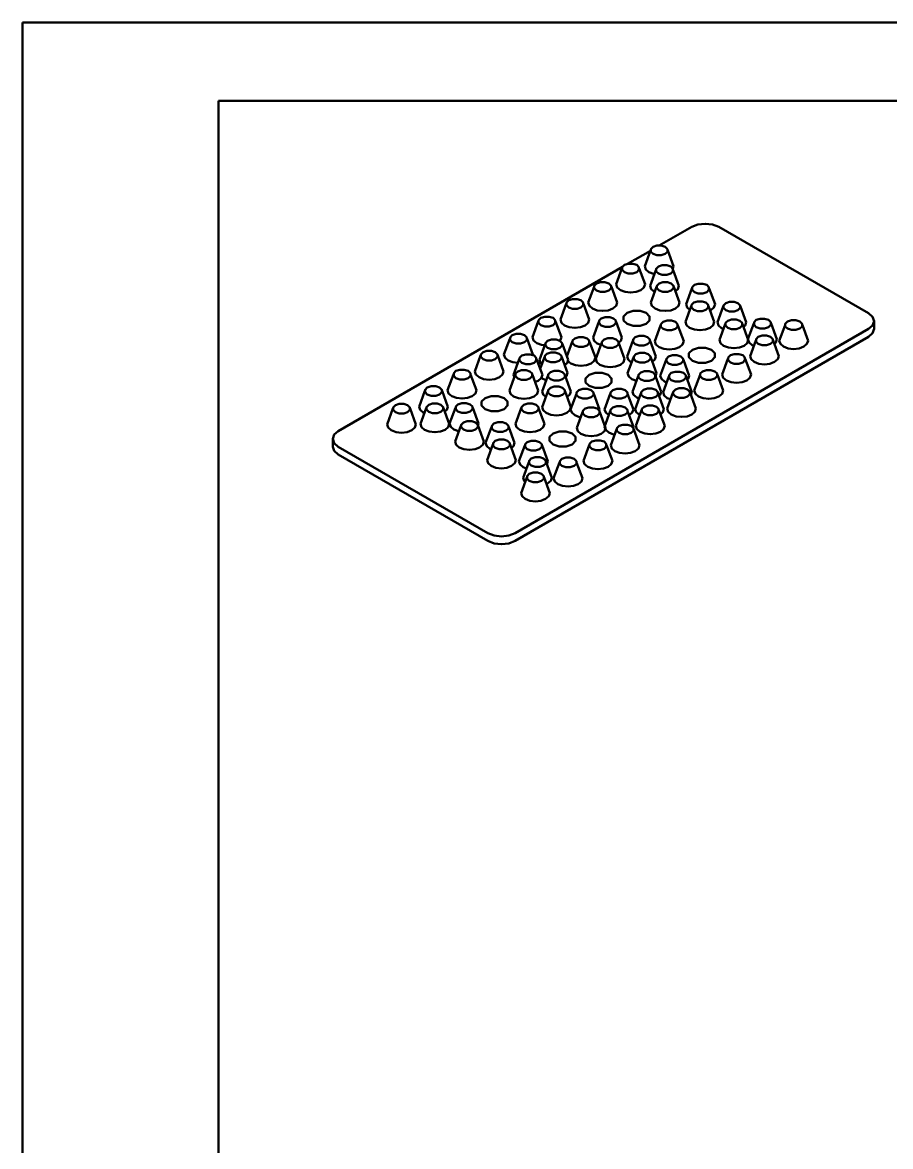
# Model space of a CAD drawing. Header units: millimetres. Extents: x 2667 to 2877, y 1860 to 2157.
# Drawn here: x 2666.7 to 2777.4, y 2014.3 to 2157.5 of the extents above; entities that cross this region are included whole.
import ezdxf

# ---------------------------------------------------------------- set-up
doc = ezdxf.new("R2010")
doc.units = ezdxf.units.MM
doc.header["$LTSCALE"] = 0.075
doc.layers.get('0').update_dxf_attribs({"lineweight": 50})

msp = doc.modelspace()

# ---------------------------------------------------------------- linework, layer by layer
for p, q in [((2876.74, 2157.5), (2666.74, 2157.5)), ((2666.74, 2157.5), (2666.74, 1860.5)), ((2866.74, 2147.5), (2691.74, 2147.5)), ((2691.74, 2147.5), (2691.74, 1870.5)), ((2746.03, 2126.46), (2746.76, 2128.46)), ((2749.7, 2126.46), (2748.97, 2128.46)), ((2742.39, 2124.16), (2743.13, 2126.16)), ((2746.07, 2124.16), (2745.33, 2126.16)), ((2746.72, 2123.96), (2747.46, 2125.96)), ((2750.4, 2123.96), (2749.66, 2125.96)), ((2738.84, 2121.81), (2739.58, 2123.81)), ((2742.51, 2121.81), (2741.78, 2123.81)), ((2746.81, 2121.81), (2747.54, 2123.81)), ((2750.48, 2121.81), (2749.75, 2123.81)), ((2751.31, 2121.61), (2752.05, 2123.61)), ((2754.99, 2121.61), (2754.25, 2123.61)), ((2735.29, 2119.66), (2736.02, 2121.66)), ((2738.96, 2119.66), (2738.23, 2121.66)), ((2751.22, 2119.36), (2751.96, 2121.36)), ((2754.9, 2119.36), (2754.16, 2121.36)), ((2755.3, 2119.31), (2756.03, 2121.31)), ((2758.97, 2119.31), (2758.23, 2121.31)), ((2731.74, 2117.41), (2732.47, 2119.41)), ((2735.41, 2117.41), (2734.68, 2119.41)), ((2739.45, 2117.36), (2740.18, 2119.36)), ((2743.12, 2117.36), (2742.39, 2119.36)), ((2747.33, 2116.91), (2748.06, 2118.91)), ((2751, 2116.91), (2750.27, 2118.91)), ((2755.56, 2117.06), (2756.29, 2119.06)), ((2759.23, 2117.06), (2758.49, 2119.06)), ((2759.19, 2117.16), (2759.93, 2119.16)), ((2762.87, 2117.16), (2762.13, 2119.16)), ((2763.18, 2116.96), (2763.91, 2118.96)), ((2766.85, 2116.96), (2766.12, 2118.96)), ((2775.26, 2118.46), (2775.26, 2119.46)), ((2728.1, 2115.21), (2728.84, 2117.21)), ((2731.78, 2115.21), (2731.04, 2117.21)), ((2732.61, 2114.51), (2733.34, 2116.51)), ((2736.28, 2114.51), (2735.54, 2116.51)), ((2736.12, 2114.94), (2736.8, 2116.81)), ((2739.74, 2114.81), (2739.01, 2116.81)), ((2739.79, 2114.66), (2740.53, 2116.66)), ((2743.47, 2114.66), (2742.73, 2116.66)), ((2743.78, 2114.96), (2744.51, 2116.96)), ((2747.45, 2114.96), (2746.72, 2116.96)), ((2759.45, 2115.01), (2760.19, 2117.01)), ((2763.13, 2115.01), (2762.39, 2117.01)), ((2724.38, 2113.06), (2725.11, 2115.06)), ((2728.05, 2113.06), (2727.32, 2115.06)), ((2729.31, 2112.61), (2730.05, 2114.61)), ((2732.99, 2112.61), (2732.25, 2114.61)), ((2732.71, 2113.37), (2733.25, 2114.86)), ((2736.19, 2112.86), (2735.46, 2114.86)), ((2743.86, 2112.81), (2744.6, 2114.81)), ((2747.54, 2112.81), (2746.8, 2114.81)), ((2755.9, 2112.66), (2756.64, 2114.66)), ((2759.58, 2112.66), (2758.84, 2114.66)), ((2748.02, 2112.51), (2748.76, 2114.51)), ((2751.69, 2112.51), (2750.96, 2114.51)), ((2720.91, 2110.66), (2721.65, 2112.66)), ((2724.59, 2110.66), (2723.85, 2112.66)), ((2728.79, 2110.61), (2729.53, 2112.61)), ((2732.47, 2110.61), (2731.73, 2112.61)), ((2732.95, 2110.51), (2733.69, 2112.51)), ((2736.63, 2110.51), (2735.89, 2112.51)), ((2744.47, 2110.46), (2745.2, 2112.46)), ((2748.14, 2110.46), (2747.41, 2112.46)), ((2748.37, 2110.41), (2749.1, 2112.41)), ((2752.04, 2110.41), (2751.31, 2112.41)), ((2752.35, 2110.61), (2753.09, 2112.61)), ((2756.02, 2110.61), (2755.29, 2112.61)), ((2717.28, 2108.56), (2718.01, 2110.56)), ((2720.95, 2108.56), (2720.22, 2110.56)), ((2732.95, 2108.51), (2733.69, 2110.51)), ((2736.63, 2108.51), (2735.89, 2110.51)), ((2744.82, 2108.26), (2745.55, 2110.26)), ((2748.49, 2108.26), (2747.76, 2110.26)), ((2748.89, 2108.31), (2749.62, 2110.31)), ((2752.56, 2108.31), (2751.83, 2110.31)), ((2736.59, 2108.21), (2737.32, 2110.21)), ((2740.26, 2108.21), (2739.53, 2110.21)), ((2740.92, 2108.21), (2741.65, 2110.21)), ((2744.59, 2108.21), (2743.86, 2110.21)), ((2713.21, 2106.31), (2713.94, 2108.31)), ((2716.88, 2106.31), (2716.15, 2108.31)), ((2717.45, 2106.36), (2718.18, 2108.36)), ((2721.12, 2106.36), (2720.39, 2108.36)), ((2721.17, 2106.41), (2721.91, 2108.41)), ((2724.85, 2106.41), (2724.11, 2108.41)), ((2729.57, 2106.36), (2730.31, 2108.36)), ((2733.25, 2106.36), (2732.51, 2108.36)), ((2737.37, 2105.86), (2738.1, 2107.86)), ((2741.04, 2105.86), (2740.31, 2107.86)), ((2740.92, 2106.01), (2741.65, 2108.01)), ((2744.59, 2106.01), (2743.86, 2108.01)), ((2744.9, 2106.11), (2745.64, 2108.11)), ((2748.58, 2106.11), (2747.84, 2108.11)), ((2721.87, 2104.11), (2722.6, 2106.11)), ((2725.54, 2104.11), (2724.81, 2106.11)), ((2725.76, 2103.96), (2726.5, 2105.96)), ((2729.44, 2103.96), (2728.7, 2105.96)), ((2741.7, 2103.66), (2742.43, 2105.66)), ((2745.37, 2103.66), (2744.64, 2105.66)), ((2706.27, 2103.46), (2706.27, 2104.46)), ((2725.94, 2101.76), (2726.67, 2103.76)), ((2729.61, 2101.76), (2728.88, 2103.76)), ((2730.01, 2101.61), (2730.74, 2103.61)), ((2733.68, 2101.61), (2732.95, 2103.61)), ((2738.23, 2101.66), (2738.97, 2103.66)), ((2741.91, 2101.66), (2741.17, 2103.66)), ((2730.53, 2099.51), (2731.26, 2101.51)), ((2734.2, 2099.51), (2733.47, 2101.51)), ((2734.42, 2099.46), (2735.16, 2101.46)), ((2738.1, 2099.46), (2737.36, 2101.46)), ((2730.27, 2097.56), (2731, 2099.56)), ((2733.94, 2097.56), (2733.21, 2099.56))]:
    msp.add_line(p, q)
for points in [[(2743.21, 2126.37), (2706.99, 2105.46), (2706.46, 2105), (2706.27, 2104.46), (2706.46, 2103.92), (2706.99, 2103.46), (2726.04, 2092.46), (2726.84, 2092.15), (2727.77, 2092.04), (2728.71, 2092.15), (2729.51, 2092.46), (2774.54, 2118.46), (2775.07, 2118.92), (2775.26, 2119.46), (2775.07, 2120), (2774.54, 2120.46), (2755.49, 2131.46), (2754.69, 2131.76), (2753.75, 2131.87), (2752.82, 2131.76), (2752.02, 2131.46), (2747.89, 2129.07)], [(2746.75, 2128.41), (2743.86, 2126.75)], [(2746.03, 2126.46), (2746.17, 2126.05), (2746.57, 2125.71), (2747.16, 2125.48), (2747.28, 2125.47)], [(2749.6, 2126.15), (2749.7, 2126.46)], [(2742.39, 2124.16), (2742.53, 2123.75), (2742.93, 2123.41), (2743.53, 2123.18), (2744.23, 2123.1), (2744.93, 2123.18), (2745.53, 2123.41), (2745.93, 2123.75), (2746.07, 2124.16)], [(2746.72, 2123.96), (2746.86, 2123.55), (2747.26, 2123.21), (2747.31, 2123.19)], [(2749.94, 2123.28), (2750.26, 2123.55), (2750.4, 2123.96)], [(2738.84, 2121.81), (2738.98, 2121.4), (2739.38, 2121.06), (2739.97, 2120.83), (2740.68, 2120.75), (2741.38, 2120.83), (2741.98, 2121.06), (2742.38, 2121.4), (2742.51, 2121.81)], [(2746.81, 2121.81), (2746.95, 2121.4), (2747.35, 2121.06), (2747.94, 2120.83), (2748.65, 2120.75), (2749.35, 2120.83), (2749.94, 2121.06), (2750.34, 2121.4), (2750.48, 2121.81)], [(2751.31, 2121.61), (2751.45, 2121.2), (2751.79, 2120.91)], [(2754.36, 2120.82), (2754.45, 2120.86), (2754.85, 2121.2), (2754.99, 2121.61)], [(2735.29, 2119.66), (2735.43, 2119.25), (2735.83, 2118.91), (2736.42, 2118.68), (2737.13, 2118.6), (2737.83, 2118.68), (2738.43, 2118.91), (2738.82, 2119.25), (2738.96, 2119.66)], [(2751.22, 2119.36), (2751.36, 2118.95), (2751.76, 2118.61), (2752.36, 2118.38), (2753.06, 2118.3), (2753.77, 2118.38), (2754.36, 2118.61), (2754.76, 2118.95), (2754.9, 2119.36)], [(2755.3, 2119.31), (2755.44, 2118.9), (2755.83, 2118.56), (2756.07, 2118.47)], [(2758.62, 2118.72), (2758.83, 2118.9), (2758.97, 2119.31)], [(2706.27, 2103.46), (2706.46, 2102.92), (2706.99, 2102.46), (2726.04, 2091.46), (2726.84, 2091.15), (2727.77, 2091.04), (2728.71, 2091.15), (2729.51, 2091.46), (2774.54, 2117.46), (2775.07, 2117.92), (2775.26, 2118.46)], [(2731.74, 2117.41), (2731.88, 2117), (2732.28, 2116.66), (2732.87, 2116.43), (2733.29, 2116.38)], [(2735.22, 2116.96), (2735.27, 2117), (2735.41, 2117.41)], [(2739.45, 2117.36), (2739.59, 2116.95), (2739.99, 2116.61), (2740.44, 2116.43)], [(2742.7, 2116.71), (2742.98, 2116.95), (2743.12, 2117.36)], [(2747.33, 2116.91), (2747.47, 2116.5), (2747.87, 2116.16), (2748.46, 2115.93), (2749.16, 2115.85), (2749.87, 2115.93), (2750.46, 2116.16), (2750.86, 2116.5), (2751, 2116.91)], [(2755.56, 2117.06), (2755.69, 2116.65), (2756.09, 2116.31), (2756.69, 2116.08), (2757.39, 2116), (2758.1, 2116.08), (2758.69, 2116.31), (2759.09, 2116.65), (2759.23, 2117.06)], [(2759.19, 2117.16), (2759.33, 2116.75), (2759.73, 2116.41), (2759.94, 2116.33)], [(2762.54, 2116.59), (2762.73, 2116.75), (2762.87, 2117.16)], [(2763.18, 2116.96), (2763.32, 2116.55), (2763.71, 2116.21), (2764.31, 2115.98), (2765.01, 2115.9), (2765.72, 2115.98), (2766.31, 2116.21), (2766.71, 2116.55), (2766.85, 2116.96)], [(2728.1, 2115.21), (2728.24, 2114.8), (2728.64, 2114.46), (2729.24, 2114.23), (2729.88, 2114.15)], [(2731.63, 2114.8), (2731.64, 2114.8)], [(2731.75, 2115.12), (2731.78, 2115.21)], [(2736.21, 2114.4), (2736.61, 2114.06), (2737.2, 2113.83), (2737.91, 2113.75), (2738.61, 2113.83), (2739.21, 2114.06), (2739.6, 2114.4), (2739.74, 2114.81)], [(2739.79, 2114.66), (2739.93, 2114.25), (2740.33, 2113.91), (2740.93, 2113.68), (2741.63, 2113.6), (2742.33, 2113.68), (2742.93, 2113.91), (2743.33, 2114.25), (2743.47, 2114.66)], [(2743.78, 2114.96), (2743.92, 2114.55), (2744.32, 2114.21), (2744.37, 2114.19)], [(2747, 2114.28), (2747.31, 2114.55), (2747.45, 2114.96)], [(2759.45, 2115.01), (2759.59, 2114.6), (2759.99, 2114.26), (2760.59, 2114.03), (2761.29, 2113.95), (2761.99, 2114.03), (2762.59, 2114.26), (2762.99, 2114.6), (2763.13, 2115.01)], [(2732.61, 2114.51), (2732.75, 2114.1), (2732.92, 2113.95)], [(2735.83, 2113.84), (2736.14, 2114.1), (2736.28, 2114.51)], [(2724.38, 2113.06), (2724.52, 2112.65), (2724.92, 2112.31), (2725.51, 2112.08), (2726.22, 2112), (2726.92, 2112.08), (2727.51, 2112.31), (2727.91, 2112.65), (2728.05, 2113.06)], [(2729.31, 2112.61), (2729.42, 2112.31)], [(2732.06, 2111.71), (2732.45, 2111.86), (2732.85, 2112.2), (2732.99, 2112.61)], [(2732.87, 2112.27), (2733.06, 2112.11), (2733.48, 2111.95)], [(2735.95, 2112.36), (2736.05, 2112.45), (2736.19, 2112.86)], [(2743.86, 2112.81), (2744, 2112.4), (2744.4, 2112.06), (2744.98, 2111.84)], [(2747.37, 2112.38), (2747.4, 2112.4), (2747.54, 2112.81)], [(2748.02, 2112.51), (2748.16, 2112.1), (2748.56, 2111.76), (2748.83, 2111.66)], [(2751.45, 2112.01), (2751.56, 2112.1), (2751.69, 2112.51)], [(2755.9, 2112.66), (2756.04, 2112.25), (2756.44, 2111.91), (2757.04, 2111.68), (2757.74, 2111.6), (2758.44, 2111.68), (2759.04, 2111.91), (2759.44, 2112.25), (2759.58, 2112.66)], [(2720.91, 2110.66), (2721.05, 2110.25), (2721.45, 2109.91), (2722.05, 2109.68), (2722.75, 2109.6), (2723.45, 2109.68), (2724.05, 2109.91), (2724.45, 2110.25), (2724.59, 2110.66)], [(2728.79, 2110.61), (2728.93, 2110.2), (2729.33, 2109.86), (2729.93, 2109.63), (2730.63, 2109.55), (2731.34, 2109.63), (2731.93, 2109.86), (2732.33, 2110.2), (2732.47, 2110.61)], [(2732.95, 2110.51), (2733.09, 2110.1), (2733.43, 2109.81)], [(2736.15, 2109.81), (2736.49, 2110.1), (2736.63, 2110.51)], [(2744.47, 2110.46), (2744.61, 2110.05), (2745.01, 2109.71), (2745.31, 2109.59)], [(2747.87, 2109.94), (2748, 2110.05), (2748.14, 2110.46)], [(2748.37, 2110.41), (2748.51, 2110), (2748.91, 2109.66), (2749.32, 2109.5)], [(2751.92, 2110.05), (2752.04, 2110.41)], [(2752.35, 2110.61), (2752.49, 2110.2), (2752.89, 2109.86), (2753.48, 2109.63), (2754.19, 2109.55), (2754.89, 2109.63), (2755.49, 2109.86), (2755.89, 2110.2), (2756.02, 2110.61)], [(2717.28, 2108.56), (2717.42, 2108.15), (2717.81, 2107.81), (2717.96, 2107.75)], [(2720.55, 2107.93), (2720.81, 2108.15), (2720.95, 2108.56)], [(2732.95, 2108.51), (2733.09, 2108.1), (2733.49, 2107.76), (2734.09, 2107.53), (2734.79, 2107.45), (2735.49, 2107.53), (2736.09, 2107.76), (2736.49, 2108.1), (2736.63, 2108.51)], [(2736.59, 2108.21), (2736.73, 2107.8), (2737.13, 2107.46), (2737.72, 2107.23), (2737.87, 2107.21)], [(2740.22, 2108.08), (2740.26, 2108.21)], [(2740.92, 2108.21), (2741.06, 2107.8), (2741.46, 2107.46)], [(2744.06, 2107.46), (2744.45, 2107.8), (2744.59, 2108.21)], [(2744.82, 2108.26), (2744.96, 2107.85), (2745.35, 2107.51), (2745.41, 2107.49)], [(2748.04, 2107.58), (2748.35, 2107.85), (2748.49, 2108.26)], [(2748.89, 2108.31), (2749.03, 2107.9), (2749.42, 2107.56), (2750.02, 2107.33), (2750.72, 2107.25), (2751.43, 2107.33), (2752.02, 2107.56), (2752.42, 2107.9), (2752.56, 2108.31)], [(2713.21, 2106.31), (2713.35, 2105.9), (2713.74, 2105.56), (2714.34, 2105.33), (2715.04, 2105.25), (2715.75, 2105.33), (2716.34, 2105.56), (2716.74, 2105.9), (2716.88, 2106.31)], [(2717.45, 2106.36), (2717.59, 2105.95), (2717.99, 2105.61), (2718.58, 2105.38), (2719.29, 2105.3), (2719.99, 2105.38), (2720.59, 2105.61), (2720.98, 2105.95), (2721.12, 2106.36)], [(2721.17, 2106.41), (2721.31, 2106), (2721.71, 2105.66), (2722.31, 2105.43), (2722.35, 2105.42)], [(2724.77, 2106.18), (2724.85, 2106.41)], [(2729.57, 2106.36), (2729.71, 2105.95), (2730.11, 2105.61), (2730.71, 2105.38), (2731.41, 2105.3), (2732.11, 2105.38), (2732.71, 2105.61), (2733.11, 2105.95), (2733.25, 2106.36)], [(2740.92, 2106.01), (2741.06, 2105.6), (2741.46, 2105.26), (2742.05, 2105.03), (2742.2, 2105.01)], [(2744.55, 2105.88), (2744.59, 2106.01)], [(2744.9, 2106.11), (2745.04, 2105.7), (2745.44, 2105.36), (2746.04, 2105.13), (2746.74, 2105.05), (2747.44, 2105.13), (2748.04, 2105.36), (2748.44, 2105.7), (2748.58, 2106.11)], [(2737.37, 2105.86), (2737.51, 2105.45), (2737.91, 2105.11), (2738.5, 2104.88), (2739.21, 2104.8), (2739.91, 2104.88), (2740.5, 2105.11), (2740.9, 2105.45), (2741.04, 2105.86)], [(2721.87, 2104.11), (2722.01, 2103.7), (2722.4, 2103.36), (2723, 2103.13), (2723.7, 2103.05), (2724.41, 2103.13), (2725, 2103.36), (2725.4, 2103.7), (2725.54, 2104.11)], [(2725.76, 2103.96), (2725.9, 2103.55), (2726.3, 2103.21), (2726.45, 2103.15)], [(2729.04, 2103.33), (2729.3, 2103.55), (2729.44, 2103.96)], [(2741.7, 2103.66), (2741.84, 2103.25), (2742.24, 2102.91), (2742.83, 2102.68), (2743.54, 2102.6), (2744.24, 2102.68), (2744.83, 2102.91), (2745.23, 2103.25), (2745.37, 2103.66)], [(2725.94, 2101.76), (2726.08, 2101.35), (2726.48, 2101.01), (2727.07, 2100.78), (2727.77, 2100.7), (2728.48, 2100.78), (2729.07, 2101.01), (2729.47, 2101.35), (2729.61, 2101.76)], [(2730.01, 2101.61), (2730.15, 2101.2), (2730.55, 2100.86), (2730.96, 2100.7)], [(2733.56, 2101.25), (2733.68, 2101.61)], [(2738.23, 2101.66), (2738.37, 2101.25), (2738.77, 2100.91), (2739.37, 2100.68), (2740.07, 2100.6), (2740.77, 2100.68), (2741.37, 2100.91), (2741.77, 2101.25), (2741.91, 2101.66)], [(2730.53, 2099.51), (2730.67, 2099.1), (2730.79, 2098.99)], [(2733.52, 2098.7), (2733.66, 2098.76), (2734.06, 2099.1), (2734.2, 2099.51)], [(2734.42, 2099.46), (2734.56, 2099.05), (2734.96, 2098.71), (2735.56, 2098.48), (2736.26, 2098.4), (2736.96, 2098.48), (2737.56, 2098.71), (2737.96, 2099.05), (2738.1, 2099.46)], [(2730.27, 2097.56), (2730.41, 2097.15), (2730.81, 2096.81), (2731.4, 2096.58), (2732.1, 2096.5), (2732.81, 2096.58), (2733.4, 2096.81), (2733.8, 2097.15), (2733.94, 2097.56)]]:
    msp.add_lwpolyline(points)
for points in [[(2748.65, 2128.91), (2748.15, 2129.07), (2747.58, 2129.07), (2747.09, 2128.91), (2746.8, 2128.62), (2746.8, 2128.29), (2747.09, 2128.01), (2747.58, 2127.84), (2748.15, 2127.84), (2748.65, 2128.01), (2748.93, 2128.29), (2748.93, 2128.62)], [(2745.01, 2126.61), (2744.51, 2126.77), (2743.94, 2126.77), (2743.45, 2126.61), (2743.16, 2126.32), (2743.16, 2125.99), (2743.45, 2125.71), (2743.94, 2125.54), (2744.51, 2125.54), (2745.01, 2125.71), (2745.29, 2125.99), (2745.29, 2126.32)], [(2749.34, 2126.41), (2748.84, 2126.57), (2748.27, 2126.57), (2747.78, 2126.41), (2747.49, 2126.12), (2747.49, 2125.79), (2747.78, 2125.51), (2748.27, 2125.34), (2748.84, 2125.34), (2749.34, 2125.51), (2749.62, 2125.79), (2749.62, 2126.12)], [(2741.46, 2124.26), (2740.96, 2124.42), (2740.39, 2124.42), (2739.9, 2124.26), (2739.61, 2123.97), (2739.61, 2123.64), (2739.9, 2123.36), (2740.39, 2123.19), (2740.96, 2123.19), (2741.46, 2123.36), (2741.74, 2123.64), (2741.74, 2123.97)], [(2749.42, 2124.26), (2748.93, 2124.42), (2748.36, 2124.42), (2747.87, 2124.26), (2747.58, 2123.97), (2747.58, 2123.64), (2747.87, 2123.36), (2748.36, 2123.19), (2748.93, 2123.19), (2749.42, 2123.36), (2749.71, 2123.64), (2749.71, 2123.97)], [(2753.93, 2124.06), (2753.43, 2124.22), (2752.86, 2124.22), (2752.37, 2124.06), (2752.08, 2123.77), (2752.08, 2123.44), (2752.37, 2123.16), (2752.86, 2122.99), (2753.43, 2122.99), (2753.93, 2123.16), (2754.21, 2123.44), (2754.21, 2123.77)], [(2737.91, 2122.11), (2737.41, 2122.27), (2736.84, 2122.27), (2736.35, 2122.11), (2736.06, 2121.82), (2736.06, 2121.49), (2736.35, 2121.21), (2736.84, 2121.04), (2737.41, 2121.04), (2737.91, 2121.21), (2738.19, 2121.49), (2738.19, 2121.82)], [(2753.84, 2121.81), (2753.35, 2121.97), (2752.78, 2121.97), (2752.28, 2121.81), (2752, 2121.52), (2752, 2121.19), (2752.28, 2120.91), (2752.78, 2120.74), (2753.35, 2120.74), (2753.84, 2120.91), (2754.13, 2121.19), (2754.13, 2121.52)], [(2757.91, 2121.76), (2757.42, 2121.92), (2756.85, 2121.92), (2756.35, 2121.76), (2756.07, 2121.47), (2756.07, 2121.14), (2756.35, 2120.86), (2756.85, 2120.69), (2757.42, 2120.69), (2757.91, 2120.86), (2758.2, 2121.14), (2758.2, 2121.47)], [(2746.22, 2120.51), (2745.45, 2120.76), (2744.56, 2120.76), (2743.8, 2120.51), (2743.35, 2120.06), (2743.35, 2119.55), (2743.8, 2119.11), (2744.56, 2118.85), (2745.45, 2118.85), (2746.22, 2119.11), (2746.66, 2119.55), (2746.66, 2120.06)], [(2734.36, 2119.86), (2733.86, 2120.02), (2733.29, 2120.02), (2732.8, 2119.86), (2732.51, 2119.57), (2732.51, 2119.24), (2732.8, 2118.96), (2733.29, 2118.79), (2733.86, 2118.79), (2734.36, 2118.96), (2734.64, 2119.24), (2734.64, 2119.57)], [(2742.06, 2119.81), (2741.57, 2119.97), (2741, 2119.97), (2740.5, 2119.81), (2740.22, 2119.52), (2740.22, 2119.19), (2740.5, 2118.91), (2741, 2118.74), (2741.57, 2118.74), (2742.06, 2118.91), (2742.35, 2119.19), (2742.35, 2119.52)], [(2749.94, 2119.36), (2749.45, 2119.52), (2748.88, 2119.52), (2748.39, 2119.36), (2748.1, 2119.07), (2748.1, 2118.74), (2748.39, 2118.46), (2748.88, 2118.29), (2749.45, 2118.29), (2749.94, 2118.46), (2750.23, 2118.74), (2750.23, 2119.07)], [(2758.17, 2119.51), (2757.68, 2119.67), (2757.11, 2119.67), (2756.61, 2119.51), (2756.33, 2119.22), (2756.33, 2118.89), (2756.61, 2118.61), (2757.11, 2118.44), (2757.68, 2118.44), (2758.17, 2118.61), (2758.46, 2118.89), (2758.46, 2119.22)], [(2761.81, 2119.61), (2761.31, 2119.77), (2760.74, 2119.77), (2760.25, 2119.61), (2759.96, 2119.32), (2759.96, 2118.99), (2760.25, 2118.71), (2760.74, 2118.54), (2761.31, 2118.54), (2761.81, 2118.71), (2762.09, 2118.99), (2762.09, 2119.32)], [(2765.79, 2119.41), (2765.3, 2119.57), (2764.73, 2119.57), (2764.23, 2119.41), (2763.95, 2119.12), (2763.95, 2118.79), (2764.23, 2118.51), (2764.73, 2118.34), (2765.3, 2118.34), (2765.79, 2118.51), (2766.08, 2118.79), (2766.08, 2119.12)], [(2730.72, 2117.66), (2730.22, 2117.82), (2729.65, 2117.82), (2729.16, 2117.66), (2728.87, 2117.37), (2728.87, 2117.04), (2729.16, 2116.76), (2729.65, 2116.59), (2730.22, 2116.59), (2730.72, 2116.76), (2731, 2117.04), (2731, 2117.37)], [(2738.69, 2117.26), (2738.19, 2117.42), (2737.62, 2117.42), (2737.13, 2117.26), (2736.84, 2116.97), (2736.84, 2116.64), (2737.13, 2116.36), (2737.62, 2116.19), (2738.19, 2116.19), (2738.69, 2116.36), (2738.97, 2116.64), (2738.97, 2116.97)], [(2746.39, 2117.41), (2745.9, 2117.57), (2745.33, 2117.57), (2744.83, 2117.41), (2744.55, 2117.12), (2744.55, 2116.79), (2744.83, 2116.51), (2745.33, 2116.34), (2745.9, 2116.34), (2746.39, 2116.51), (2746.68, 2116.79), (2746.68, 2117.12)], [(2762.07, 2117.46), (2761.57, 2117.62), (2761, 2117.62), (2760.51, 2117.46), (2760.22, 2117.17), (2760.22, 2116.84), (2760.51, 2116.56), (2761, 2116.39), (2761.57, 2116.39), (2762.07, 2116.56), (2762.35, 2116.84), (2762.35, 2117.17)], [(2735.22, 2116.96), (2734.73, 2117.12), (2734.16, 2117.12), (2733.66, 2116.96), (2733.38, 2116.67), (2733.38, 2116.34), (2733.66, 2116.06), (2734.16, 2115.89), (2734.73, 2115.89), (2735.22, 2116.06), (2735.51, 2116.34), (2735.51, 2116.67)], [(2742.41, 2117.11), (2741.92, 2117.27), (2741.35, 2117.27), (2740.85, 2117.11), (2740.57, 2116.82), (2740.57, 2116.49), (2740.85, 2116.21), (2741.35, 2116.04), (2741.92, 2116.04), (2742.41, 2116.21), (2742.7, 2116.49), (2742.7, 2116.82)], [(2754.53, 2115.81), (2753.77, 2116.06), (2752.88, 2116.06), (2752.11, 2115.81), (2751.67, 2115.36), (2751.67, 2114.85), (2752.11, 2114.41), (2752.88, 2114.15), (2753.77, 2114.15), (2754.53, 2114.41), (2754.98, 2114.85), (2754.98, 2115.36)], [(2726.99, 2115.51), (2726.5, 2115.67), (2725.93, 2115.67), (2725.44, 2115.51), (2725.15, 2115.22), (2725.15, 2114.89), (2725.44, 2114.61), (2725.93, 2114.44), (2726.5, 2114.44), (2726.99, 2114.61), (2727.28, 2114.89), (2727.28, 2115.22)], [(2731.93, 2115.06), (2731.44, 2115.22), (2730.87, 2115.22), (2730.37, 2115.06), (2730.09, 2114.77), (2730.09, 2114.44), (2730.37, 2114.16), (2730.87, 2113.99), (2731.44, 2113.99), (2731.93, 2114.16), (2732.22, 2114.44), (2732.22, 2114.77)], [(2735.14, 2115.31), (2734.64, 2115.47), (2734.07, 2115.47), (2733.58, 2115.31), (2733.29, 2115.02), (2733.29, 2114.69), (2733.58, 2114.41), (2734.07, 2114.24), (2734.64, 2114.24), (2735.14, 2114.41), (2735.42, 2114.69), (2735.42, 2115.02)], [(2746.48, 2115.26), (2745.99, 2115.42), (2745.42, 2115.42), (2744.92, 2115.26), (2744.64, 2114.97), (2744.64, 2114.64), (2744.92, 2114.36), (2745.42, 2114.19), (2745.99, 2114.19), (2746.48, 2114.36), (2746.77, 2114.64), (2746.77, 2114.97)], [(2750.64, 2114.96), (2750.14, 2115.12), (2749.57, 2115.12), (2749.08, 2114.96), (2748.79, 2114.67), (2748.79, 2114.34), (2749.08, 2114.06), (2749.57, 2113.89), (2750.14, 2113.89), (2750.64, 2114.06), (2750.92, 2114.34), (2750.92, 2114.67)], [(2758.52, 2115.11), (2758.02, 2115.27), (2757.45, 2115.27), (2756.96, 2115.11), (2756.67, 2114.82), (2756.67, 2114.49), (2756.96, 2114.21), (2757.45, 2114.04), (2758.02, 2114.04), (2758.52, 2114.21), (2758.8, 2114.49), (2758.8, 2114.82)], [(2723.53, 2113.11), (2723.04, 2113.27), (2722.47, 2113.27), (2721.97, 2113.11), (2721.69, 2112.82), (2721.69, 2112.49), (2721.97, 2112.21), (2722.47, 2112.04), (2723.04, 2112.04), (2723.53, 2112.21), (2723.82, 2112.49), (2723.82, 2112.82)], [(2731.41, 2113.06), (2730.92, 2113.22), (2730.35, 2113.22), (2729.85, 2113.06), (2729.57, 2112.77), (2729.57, 2112.44), (2729.85, 2112.16), (2730.35, 2111.99), (2730.92, 2111.99), (2731.41, 2112.16), (2731.7, 2112.44), (2731.7, 2112.77)], [(2735.57, 2112.96), (2735.07, 2113.12), (2734.5, 2113.12), (2734.01, 2112.96), (2733.72, 2112.67), (2733.72, 2112.34), (2734.01, 2112.06), (2734.5, 2111.89), (2735.07, 2111.89), (2735.57, 2112.06), (2735.85, 2112.34), (2735.85, 2112.67)], [(2754.97, 2113.06), (2754.47, 2113.22), (2753.9, 2113.22), (2753.41, 2113.06), (2753.12, 2112.77), (2753.12, 2112.44), (2753.41, 2112.16), (2753.9, 2111.99), (2754.47, 2111.99), (2754.97, 2112.16), (2755.25, 2112.44), (2755.25, 2112.77)], [(2741.37, 2112.61), (2740.6, 2112.86), (2739.71, 2112.86), (2738.95, 2112.61), (2738.5, 2112.16), (2738.5, 2111.65), (2738.95, 2111.21), (2739.71, 2110.95), (2740.6, 2110.95), (2741.37, 2111.21), (2741.81, 2111.65), (2741.81, 2112.16)], [(2747.09, 2112.91), (2746.59, 2113.07), (2746.02, 2113.07), (2745.53, 2112.91), (2745.24, 2112.62), (2745.24, 2112.29), (2745.53, 2112.01), (2746.02, 2111.84), (2746.59, 2111.84), (2747.09, 2112.01), (2747.37, 2112.29), (2747.37, 2112.62)], [(2750.98, 2112.86), (2750.49, 2113.02), (2749.92, 2113.02), (2749.42, 2112.86), (2749.14, 2112.57), (2749.14, 2112.24), (2749.42, 2111.96), (2749.92, 2111.79), (2750.49, 2111.79), (2750.98, 2111.96), (2751.27, 2112.24), (2751.27, 2112.57)], [(2719.89, 2111.01), (2719.4, 2111.17), (2718.83, 2111.17), (2718.33, 2111.01), (2718.05, 2110.72), (2718.05, 2110.39), (2718.33, 2110.11), (2718.83, 2109.94), (2719.4, 2109.94), (2719.89, 2110.11), (2720.18, 2110.39), (2720.18, 2110.72)], [(2735.57, 2110.96), (2735.07, 2111.12), (2734.5, 2111.12), (2734.01, 2110.96), (2733.72, 2110.67), (2733.72, 2110.34), (2734.01, 2110.06), (2734.5, 2109.89), (2735.07, 2109.89), (2735.57, 2110.06), (2735.85, 2110.34), (2735.85, 2110.67)], [(2739.21, 2110.66), (2738.71, 2110.82), (2738.14, 2110.82), (2737.65, 2110.66), (2737.36, 2110.37), (2737.36, 2110.04), (2737.65, 2109.76), (2738.14, 2109.59), (2738.71, 2109.59), (2739.21, 2109.76), (2739.49, 2110.04), (2739.49, 2110.37)], [(2743.54, 2110.66), (2743.04, 2110.82), (2742.47, 2110.82), (2741.98, 2110.66), (2741.69, 2110.37), (2741.69, 2110.04), (2741.98, 2109.76), (2742.47, 2109.59), (2743.04, 2109.59), (2743.54, 2109.76), (2743.82, 2110.04), (2743.82, 2110.37)], [(2747.43, 2110.71), (2746.94, 2110.87), (2746.37, 2110.87), (2745.87, 2110.71), (2745.59, 2110.42), (2745.59, 2110.09), (2745.87, 2109.81), (2746.37, 2109.64), (2746.94, 2109.64), (2747.43, 2109.81), (2747.72, 2110.09), (2747.72, 2110.42)], [(2751.5, 2110.76), (2751.01, 2110.92), (2750.44, 2110.92), (2749.94, 2110.76), (2749.66, 2110.47), (2749.66, 2110.14), (2749.94, 2109.86), (2750.44, 2109.69), (2751.01, 2109.69), (2751.5, 2109.86), (2751.79, 2110.14), (2751.79, 2110.47)], [(2715.82, 2108.76), (2715.33, 2108.92), (2714.76, 2108.92), (2714.26, 2108.76), (2713.98, 2108.47), (2713.98, 2108.14), (2714.26, 2107.86), (2714.76, 2107.69), (2715.33, 2107.69), (2715.82, 2107.86), (2716.11, 2108.14), (2716.11, 2108.47)], [(2720.07, 2108.81), (2719.57, 2108.97), (2719, 2108.97), (2718.51, 2108.81), (2718.22, 2108.52), (2718.22, 2108.19), (2718.51, 2107.91), (2719, 2107.74), (2719.57, 2107.74), (2720.07, 2107.91), (2720.35, 2108.19), (2720.35, 2108.52)], [(2723.79, 2108.86), (2723.3, 2109.02), (2722.73, 2109.02), (2722.23, 2108.86), (2721.95, 2108.57), (2721.95, 2108.24), (2722.23, 2107.96), (2722.73, 2107.79), (2723.3, 2107.79), (2723.79, 2107.96), (2724.08, 2108.24), (2724.08, 2108.57)], [(2728.12, 2109.66), (2727.35, 2109.91), (2726.46, 2109.91), (2725.7, 2109.66), (2725.25, 2109.21), (2725.25, 2108.7), (2725.7, 2108.26), (2726.46, 2108), (2727.35, 2108), (2728.12, 2108.26), (2728.56, 2108.7), (2728.56, 2109.21)], [(2732.19, 2108.81), (2731.7, 2108.97), (2731.13, 2108.97), (2730.63, 2108.81), (2730.35, 2108.52), (2730.35, 2108.19), (2730.63, 2107.91), (2731.13, 2107.74), (2731.7, 2107.74), (2732.19, 2107.91), (2732.48, 2108.19), (2732.48, 2108.52)], [(2739.99, 2108.31), (2739.49, 2108.47), (2738.92, 2108.47), (2738.43, 2108.31), (2738.14, 2108.02), (2738.14, 2107.69), (2738.43, 2107.41), (2738.92, 2107.24), (2739.49, 2107.24), (2739.99, 2107.41), (2740.27, 2107.69), (2740.27, 2108.02)], [(2743.54, 2108.46), (2743.04, 2108.62), (2742.47, 2108.62), (2741.98, 2108.46), (2741.69, 2108.17), (2741.69, 2107.84), (2741.98, 2107.56), (2742.47, 2107.39), (2743.04, 2107.39), (2743.54, 2107.56), (2743.82, 2107.84), (2743.82, 2108.17)], [(2747.52, 2108.56), (2747.03, 2108.72), (2746.45, 2108.72), (2745.96, 2108.56), (2745.68, 2108.27), (2745.68, 2107.94), (2745.96, 2107.66), (2746.45, 2107.49), (2747.03, 2107.49), (2747.52, 2107.66), (2747.8, 2107.94), (2747.8, 2108.27)], [(2724.48, 2106.56), (2723.99, 2106.72), (2723.42, 2106.72), (2722.92, 2106.56), (2722.64, 2106.27), (2722.64, 2105.94), (2722.92, 2105.66), (2723.42, 2105.49), (2723.99, 2105.49), (2724.48, 2105.66), (2724.77, 2105.94), (2724.77, 2106.27)], [(2728.38, 2106.41), (2727.89, 2106.57), (2727.32, 2106.57), (2726.82, 2106.41), (2726.54, 2106.12), (2726.54, 2105.79), (2726.82, 2105.51), (2727.32, 2105.34), (2727.89, 2105.34), (2728.38, 2105.51), (2728.67, 2105.79), (2728.67, 2106.12)], [(2744.32, 2106.11), (2743.82, 2106.27), (2743.25, 2106.27), (2742.76, 2106.11), (2742.47, 2105.82), (2742.47, 2105.49), (2742.76, 2105.21), (2743.25, 2105.04), (2743.82, 2105.04), (2744.32, 2105.21), (2744.6, 2105.49), (2744.6, 2105.82)], [(2736.78, 2105.16), (2736.01, 2105.41), (2735.12, 2105.41), (2734.36, 2105.16), (2733.91, 2104.71), (2733.91, 2104.2), (2734.36, 2103.76), (2735.12, 2103.5), (2736.01, 2103.5), (2736.78, 2103.76), (2737.22, 2104.2), (2737.22, 2104.71)], [(2728.55, 2104.21), (2728.06, 2104.37), (2727.49, 2104.37), (2726.99, 2104.21), (2726.71, 2103.92), (2726.71, 2103.59), (2726.99, 2103.31), (2727.49, 2103.14), (2728.06, 2103.14), (2728.55, 2103.31), (2728.84, 2103.59), (2728.84, 2103.92)], [(2732.62, 2104.06), (2732.13, 2104.22), (2731.56, 2104.22), (2731.07, 2104.06), (2730.78, 2103.77), (2730.78, 2103.44), (2731.07, 2103.16), (2731.56, 2102.99), (2732.13, 2102.99), (2732.62, 2103.16), (2732.91, 2103.44), (2732.91, 2103.77)], [(2740.85, 2104.11), (2740.36, 2104.27), (2739.79, 2104.27), (2739.29, 2104.11), (2739.01, 2103.82), (2739.01, 2103.49), (2739.29, 2103.21), (2739.79, 2103.04), (2740.36, 2103.04), (2740.85, 2103.21), (2741.14, 2103.49), (2741.14, 2103.82)], [(2733.14, 2101.96), (2732.65, 2102.12), (2732.08, 2102.12), (2731.58, 2101.96), (2731.3, 2101.67), (2731.3, 2101.34), (2731.58, 2101.06), (2732.08, 2100.89), (2732.65, 2100.89), (2733.14, 2101.06), (2733.43, 2101.34), (2733.43, 2101.67)], [(2737.04, 2101.91), (2736.55, 2102.07), (2735.98, 2102.07), (2735.48, 2101.91), (2735.2, 2101.62), (2735.2, 2101.29), (2735.48, 2101.01), (2735.98, 2100.84), (2736.55, 2100.84), (2737.04, 2101.01), (2737.33, 2101.29), (2737.33, 2101.62)], [(2732.88, 2100.01), (2732.39, 2100.17), (2731.82, 2100.17), (2731.32, 2100.01), (2731.04, 2099.72), (2731.04, 2099.39), (2731.32, 2099.11), (2731.82, 2098.94), (2732.39, 2098.94), (2732.88, 2099.11), (2733.17, 2099.39), (2733.17, 2099.72)]]:
    msp.add_lwpolyline(points, close=True)

doc.saveas('drawing.dxf')
